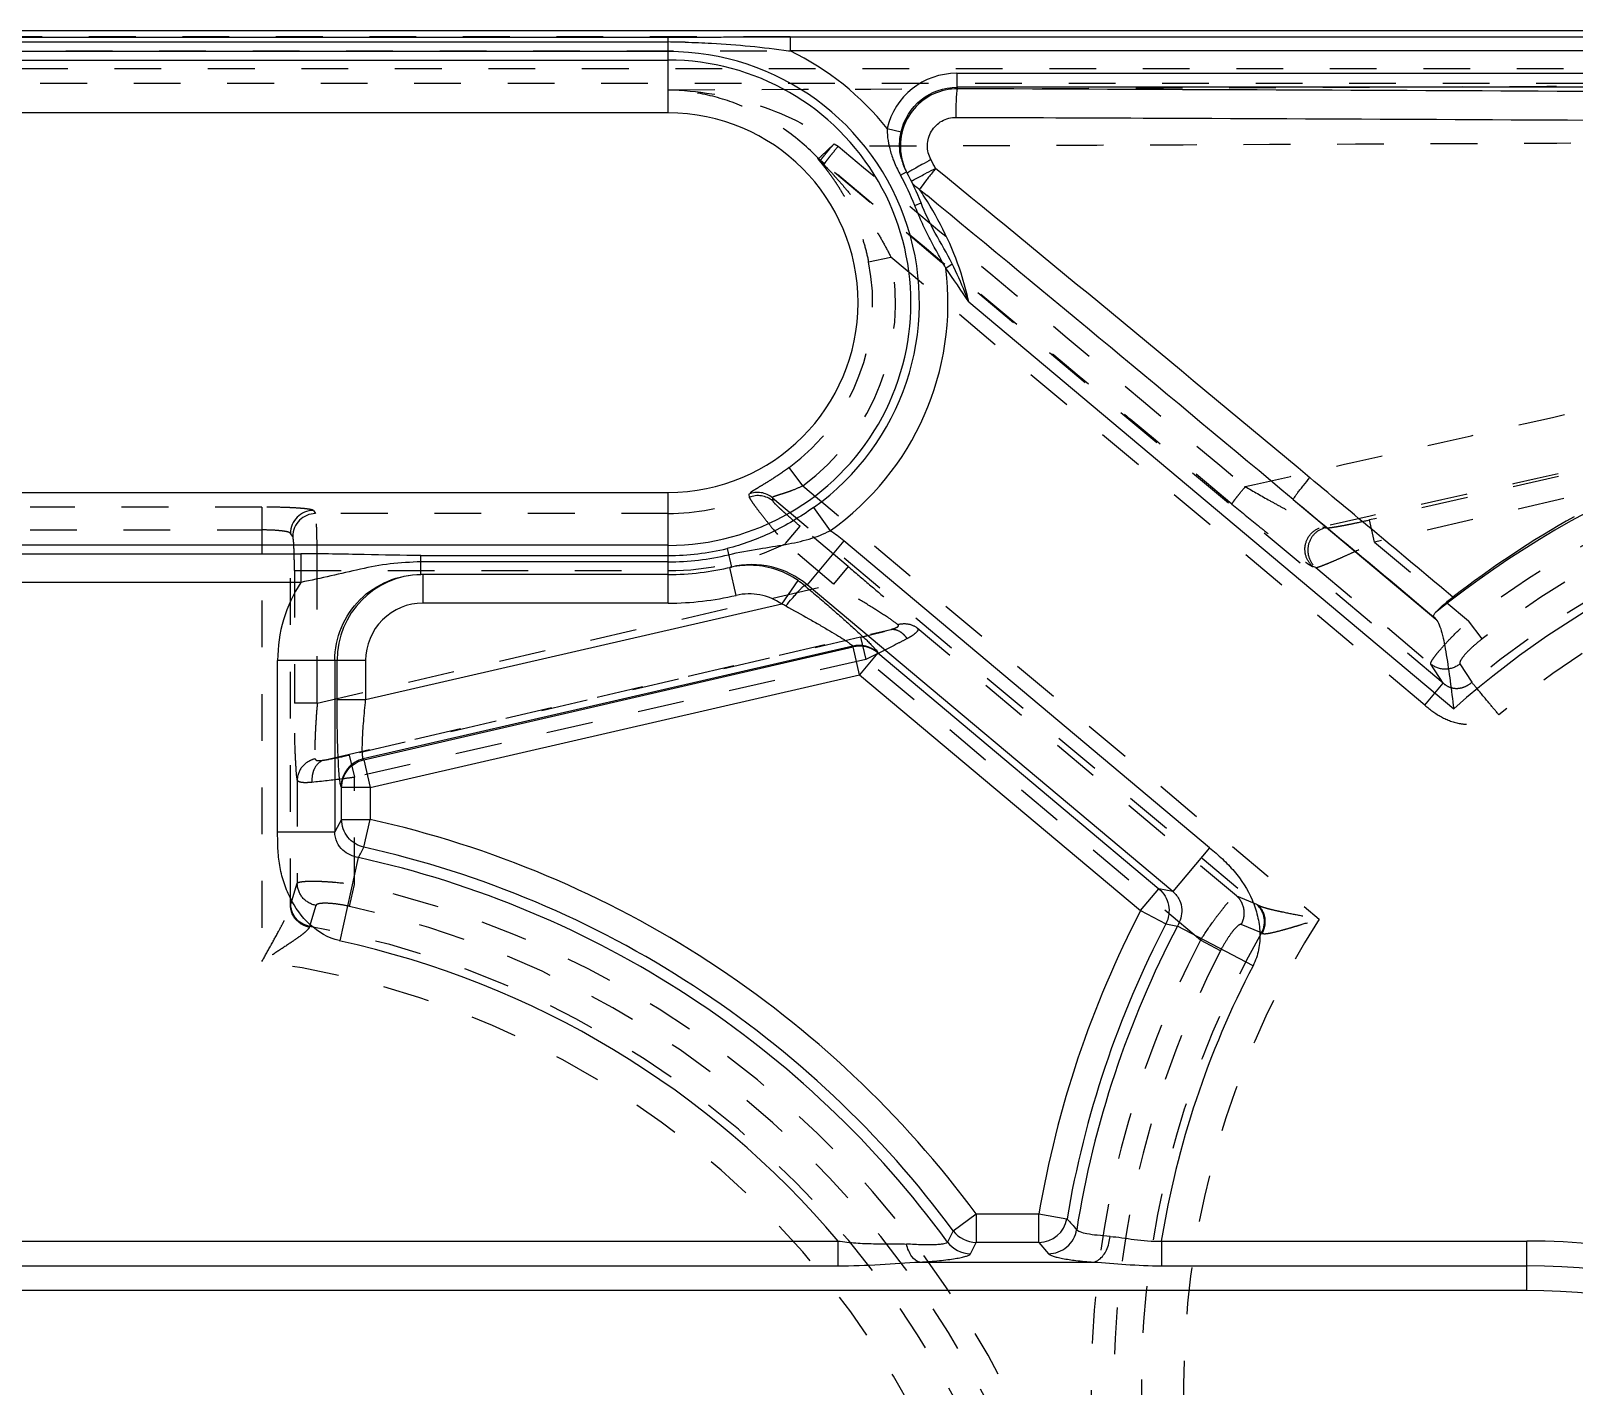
# Model space of a CAD drawing. Header units: millimetres. Extents: x 1727 to 4210, y -6182 to 759.
# Drawn here: x 2783.5 to 2837.4, y -463.1 to -415.7 of the extents above; entities that cross this region are included whole.
import ezdxf

# ---------------------------------------------------------------- set-up
doc = ezdxf.new("R2010")
doc.units = ezdxf.units.MM
doc.header["$LTSCALE"] = 16.335
doc.linetypes.add('HIDDEN', pattern=[0.2, 0.1, -0.1])
doc.layers.get('0').update_dxf_attribs({"linetype": 'CONTINUOUS'})
doc.layers.add('DEFAULT_2', color=8, linetype='HIDDEN')

msp = doc.modelspace()

# ---------------------------------------------------------------- linework, layer by layer
at = {"color": 7, "linetype": 'Continuous'}
for p, q in [((2845.754, -415.714), (2660.786, -415.714)), ((2700.77, -415.937), (2805.77, -415.937)), ((2700.77, -416.103), (2805.77, -416.103)), ((2805.77, -416.103), (2805.77, -415.937)), ((2810.032, -415.917), (2810.032, -416.416)), ((2810.032, -415.917), (2842.928, -415.917)), ((2805.769, -416.437), (2700.771, -416.437)), ((2700.771, -416.734), (2805.769, -416.734)), ((2805.77, -418.58), (2805.769, -416.437)), ((2809.971, -416.408), (2810.032, -416.416)), ((2843.432, -416.416), (2810.032, -416.416)), ((2815.852, -417.188), (2815.852, -417.687)), ((2815.852, -417.188), (2843.639, -417.188)), ((2843.939, -417.687), (2815.852, -417.687)), ((2815.852, -417.687), (2815.88, -417.738)), ((2805.77, -418.58), (2700.77, -418.58)), ((2813.42, -419.128), (2813.907, -419.239)), ((2813.886, -420.758), (2814.091, -420.645)), ((2814.551, -421.254), (2814.815, -421.472)), ((2814.382, -421.814), (2814.606, -421.725)), ((2815.471, -424.008), (2815.693, -423.854)), ((2816.27, -425.186), (2833.219, -439.408)), ((2700.77, -431.847), (2805.77, -431.847)), ((2805.77, -435.714), (2805.77, -431.847)), ((2810.851, -432.371), (2811.429, -433.185)), ((2827.611, -432.094), (2832.597, -436.279)), ((2811.908, -433.541), (2810.624, -435.071)), ((2824.686, -444.263), (2811.908, -433.541)), ((2805.77, -433.693), (2700.77, -433.693)), ((2782.109, -433.991), (2792.931, -433.991)), ((2792.931, -433.991), (2792.931, -434.989)), ((2797.129, -434.714), (2797.129, -434.049)), ((2797.129, -434.049), (2805.77, -434.049)), ((2807.829, -433.806), (2807.983, -434.452)), ((2805.77, -434.27), (2797.129, -434.27)), ((2808.144, -435.442), (2807.918, -434.468)), ((2792.931, -434.989), (2782.109, -434.989)), ((2805.77, -434.714), (2797.129, -434.714)), ((2797.2, -434.714), (2797.2, -435.714)), ((2809.738, -435.745), (2810.306, -434.924)), ((2810.624, -435.071), (2810.528, -435.094)), ((2810.528, -435.094), (2810.573, -435.131)), ((2823.402, -445.793), (2810.624, -435.071)), ((2805.77, -435.714), (2797.2, -435.714)), ((2809.738, -435.745), (2795.197, -439.097)), ((2812.216, -437.215), (2795.114, -441.157)), ((2795.131, -441.187), (2812.228, -437.246)), ((2812.216, -437.215), (2812.228, -437.246)), ((2812.451, -438.216), (2812.228, -437.246)), ((2792.122, -443.706), (2792.122, -437.714)), ((2795.197, -437.714), (2792.122, -437.714)), ((2794.119, -437.714), (2794.119, -443.706)), ((2794.198, -439.097), (2794.198, -437.714)), ((2795.197, -437.713), (2795.197, -439.097)), ((2813.093, -437.451), (2812.451, -438.216)), ((2813.081, -437.419), (2813.093, -437.451)), ((2813.093, -437.451), (2822.919, -445.695)), ((2795.354, -442.156), (2812.451, -438.216)), ((2812.451, -438.216), (2822.277, -446.46)), ((2795.197, -439.097), (2794.198, -439.097)), ((2795.131, -441.187), (2795.114, -441.157)), ((2795.131, -441.187), (2795.354, -442.156)), ((2794.356, -442.156), (2794.339, -442.126)), ((2794.356, -443.273), (2794.356, -442.156)), ((2795.354, -442.156), (2794.356, -442.156)), ((2795.354, -442.156), (2795.354, -443.273)), ((2794.356, -443.273), (2794.119, -443.706)), ((2794.356, -443.273), (2795.354, -443.273)), ((2795.138, -444.244), (2795.354, -443.273)), ((2792.122, -443.706), (2794.119, -443.706)), ((2824.686, -444.263), (2823.402, -445.793)), ((2794.305, -447.521), (2794.944, -444.607)), ((2822.277, -446.46), (2822.919, -445.695)), ((2823.402, -445.793), (2822.919, -445.695)), ((2822.277, -446.46), (2823.159, -446.919)), ((2823.159, -446.919), (2823.562, -447.003)), ((2826.205, -448.387), (2823.562, -447.003)), ((2815.731, -457.651), (2816.531, -457.061)), ((2816.531, -457.061), (2818.724, -457.061)), ((2816.531, -457.061), (2816.531, -458.055)), ((2818.724, -458.055), (2818.724, -457.061)), ((2818.724, -457.061), (2819.704, -457.227)), ((2815.731, -457.651), (2815.527, -458.043)), ((2763.333, -458.007), (2811.707, -458.007)), ((2811.707, -458.873), (2811.707, -458.007)), ((2816.331, -458.451), (2816.531, -458.055)), ((2818.724, -458.055), (2816.531, -458.055)), ((2818.724, -458.055), (2819.06, -458.451)), ((2823.001, -458.007), (2835.77, -458.007)), ((2823.001, -458.007), (2823.001, -458.873)), ((2835.77, -459.739), (2835.77, -458.007)), ((2763.333, -458.873), (2811.707, -458.873)), ((2814.565, -458.745), (2820.624, -458.745)), ((2823.001, -458.873), (2835.77, -458.873)), ((2835.77, -459.739), (2670.77, -459.739))]:
    msp.add_line(p, q, dxfattribs=at)
for centre, radius, start, end in [((2805.754, -230.89), 185.047, 270.00505, 270.18813), ((2805.77, -444.049), 27.946, 88.789, 89.9996), ((2805.44, -140.725), 275.212, 270.19174, 270.36), ((2805.77, -425.214), 8.777, 305.37, 90.0089), ((2805.77, -425.214), 8.48, 270, 90.0089), ((2805.77, -425.214), 9.776, 38.5028, 64.1499), ((2815.845, -419.684), 2.487, 90.0049, 167.0864), ((2815.878, -419.735), 1.997, 89.9231, 188.6996), ((2805.77, -425.214), 6.633, 270, 90), ((2815.9, -419.729), 2.02, 188.7872, 206.9007), ((2815.842, -419.685), 1.99, 194.7082, 208.7526), ((2833.148, -453.713), 38.124, 118.5106, 119.0578), ((2833.227, -456.714), 40.471, 116.59, 117.1114), ((2832.842, -434.989), 22.882, 140.7902, 141.7811), ((2805.738, -425.228), 10.489, 26.6445, 28.5702), ((1752.859, -1719.477), 1677.993, 50.145243, 50.724466), ((2805.77, -425.214), 9.259, 21.5437, 28.769), ((2805.77, -425.214), 9.5, 21.5437, 28.769), ((2815.857, -419.748), 1.973, 206.9535, 208.4507), ((2803.421, -428.712), 13.398, 32.4472, 33.8242), ((1220.278, -2355.194), 2506.358, 50.111021, 50.49118), ((2805.77, -425.214), 9.776, 305.3707, 7.0834), ((2854.27, -463.079), 34.661, 290.8516, 128.7445), ((2854.27, -463.079), 31.678, 290.8517, 131.6467), ((2854.586, -463.179), 34.984, 119.3761, 127.7122), ((2808.699, -437.364), 4.992, 49.991, 56.8462), ((2805.77, -425.214), 8.836, 270, 283.4724), ((2805.77, -425.214), 9.056, 270, 283.4741), ((2805.77, -425.214), 9.5, 270, 283.4716), ((2808.589, -437.362), 2.971, 101.794, 103.0663), ((2808.599, -437.413), 3.023, 87.1398, 101.7625), ((2808.689, -437.389), 3.02, 50.1308, 103.5095), ((2808.597, -437.392), 3.002, 55.3091, 87.0946), ((2797.115, -437.714), 4.993, 146.9348, 180.0024), ((2797.199, -437.715), 3.001, 91.3113, 179.9829), ((2808.622, -437.356), 2.958, 49.8867, 55.3075), ((2797.198, -437.715), 2.001, 89.9306, 179.9413), ((2805.77, -425.214), 10.5, 270, 283.0673), ((2808.598, -437.395), 2.005, 55.3532, 103.084), ((2809.105, -437.228), 1.613, 61.4415, 66.8721), ((2812.443, -438.19), 1, 50.3426, 103.112), ((2812.455, -438.22), 1, 50.3351, 103.1178), ((2787.52, -478.464), 36.052, 36.4176, 77.4494), ((2787.52, -478.464), 35.057, 36.4176, 77.4494), ((2787.52, -478.464), 34.661, 36.0969, 77.6327), ((2854.27, -463.079), 36.052, 152.5506, 170.3906), ((2854.27, -463.079), 35.057, 152.5506, 170.3906), ((2854.27, -463.079), 34.661, 152.3673, 170.9279), ((2787.52, -478.464), 31.678, 40.2231, 77.7028), ((2854.27, -463.079), 31.678, 152.3668, 170.787), ((2818.713, -457.048), 1.007, 270.6149, 349.788), ((3001.103, -299.198), 240.58, 221.06136, 221.18366), ((2816.537, -457.049), 1.006, 216.7394, 269.6678), ((2816.337, -457.445), 1.006, 216.4323, 269.6708), ((2835.77, -482.714), 24.706, 0, 90), ((2835.77, -482.714), 23.84, 0, 90), ((2835.77, -482.714), 22.974, 0, 90)]:
    msp.add_arc(centre, radius, start, end, dxfattribs=at)
for points, knots in [([(2805.767, -416.437), (2805.767, -416.427), (2805.771, -416.394), (2805.77, -416.328), (2805.77, -416.227), (2805.77, -416.148), (2805.77, -416.103)], [0, 0, 0, 0, 0.089339, 0.291575, 0.59931, 1, 1, 1, 1]), ([(2806.361, -416.11), (2806.669, -416.116), (2807.876, -416.162), (2809.08, -416.285), (2809.971, -416.408)], [0, 0, 0, 0, 0.255302, 1, 1, 1, 1]), ([(2807.169, -415.932), (2807.407, -415.93), (2808.362, -415.924), (2809.316, -415.917), (2810.032, -415.917)], [0, 0, 0, 0, 0.249286, 1, 1, 1, 1]), ([(2813.907, -419.239), (2814.005, -418.811), (2814.506, -417.996), (2815.413, -417.686), (2815.852, -417.687)], [0, 0, 0, 0, 0.500063, 1, 1, 1, 1]), ([(2815.828, -418.736), (2815.829, -418.618), (2815.831, -418.443), (2815.837, -418.215), (2815.844, -418.063), (2815.852, -417.935), (2815.859, -417.839), (2815.869, -417.778), (2815.874, -417.746), (2815.88, -417.738)], [0, 0, 0, 0, 0.353551, 0.52598, 0.681837, 0.811319, 0.908747, 0.970857, 1, 1, 1, 1]), ([(2843.803, -417.863), (2841.478, -417.851), (2832.17, -417.804), (2822.862, -417.764), (2815.88, -417.738)], [0, 0, 0, 0, 0.249851, 1, 1, 1, 1]), ([(2814.951, -420.212), (2814.869, -420.062), (2814.784, -419.713), (2814.929, -419.199), (2815.31, -418.825), (2815.658, -418.735), (2815.828, -418.736)], [0, 0, 0, 0, 0.250235, 0.500246, 0.750095, 1, 1, 1, 1]), ([(2815.828, -418.736), (2818.154, -418.744), (2827.454, -418.78), (2836.754, -418.824), (2843.728, -418.861)], [0, 0, 0, 0, 0.250139, 1, 1, 1, 1]), ([(2813.42, -419.128), (2813.419, -419.17), (2813.42, -419.344), (2813.442, -419.518), (2813.467, -419.647)], [0, 0, 0, 0, 0.243645, 1, 1, 1, 1]), ([(2813.917, -420.19), (2813.857, -419.96), (2813.835, -419.632), (2813.889, -419.318), (2813.907, -419.239)], [0, 0, 0, 0, 0.746595, 1, 1, 1, 1]), ([(2813.467, -419.647), (2813.476, -419.692), (2813.516, -419.874), (2813.572, -420.053), (2813.622, -420.185)], [0, 0, 0, 0, 0.24471, 1, 1, 1, 1]), ([(2813.622, -420.185), (2813.64, -420.234), (2813.717, -420.429), (2813.81, -420.619), (2813.886, -420.758)], [0, 0, 0, 0, 0.246711, 1, 1, 1, 1]), ([(2814.631, -420.387), (2814.56, -420.427), (2814.457, -420.484), (2814.331, -420.557), (2814.255, -420.601), (2814.199, -420.635), (2814.154, -420.661), (2814.138, -420.676), (2814.121, -420.685), (2814.123, -420.688)], [0, 0, 0, 0, 0.416553, 0.593645, 0.741537, 0.857099, 0.93773, 0.984261, 1, 1, 1, 1]), ([(2814.269, -420.97), (2814.269, -420.969), (2814.276, -420.964), (2814.284, -420.957), (2814.305, -420.945), (2814.32, -420.936), (2814.33, -420.93)], [0, 0, 0, 0, 0.064645, 0.245843, 0.554838, 1, 1, 1, 1]), ([(2814.551, -421.254), (2814.491, -421.221), (2814.379, -421.141), (2814.299, -421.029), (2814.269, -420.97)], [0, 0, 0, 0, 0.508818, 1, 1, 1, 1]), ([(2814.33, -420.93), (2814.355, -420.916), (2814.505, -420.833), (2814.657, -420.755), (2814.784, -420.69)], [0, 0, 0, 0, 0.168609, 1, 1, 1, 1]), ([(2814.865, -420.832), (2814.834, -420.872), (2814.737, -420.996), (2814.641, -421.121), (2814.58, -421.21)], [0, 0, 0, 0, 0.318251, 1, 1, 1, 1]), ([(2814.58, -421.21), (2814.578, -421.214), (2814.568, -421.229), (2814.558, -421.243), (2814.551, -421.254)], [0, 0, 0, 0, 0.288873, 1, 1, 1, 1]), ([(2816.27, -425.186), (2816.2, -424.848), (2815.854, -423.562), (2815.255, -422.354), (2814.728, -421.524)], [0, 0, 0, 0, 0.259638, 1, 1, 1, 1]), ([(2815.471, -424.008), (2815.371, -423.83), (2815.176, -423.471), (2814.882, -422.933), (2814.613, -422.382), (2814.459, -422.003), (2814.382, -421.814)], [0, 0, 0, 0, 0.250321, 0.499985, 0.749561, 1, 1, 1, 1]), ([(2815.693, -423.854), (2815.516, -423.487), (2815.089, -422.811), (2814.749, -422.087), (2814.606, -421.725)], [0, 0, 0, 0, 0.511732, 1, 1, 1, 1]), ([(2816.27, -425.186), (2816.227, -425.072), (2816.049, -424.622), (2815.85, -424.181), (2815.693, -423.854)], [0, 0, 0, 0, 0.25068, 1, 1, 1, 1]), ([(2827.611, -432.094), (2827.61, -432.086), (2827.626, -432.061), (2827.655, -432.012), (2827.709, -431.937), (2827.781, -431.84), (2827.871, -431.724), (2828.008, -431.55), (2828.116, -431.418), (2828.19, -431.329)], [0, 0, 0, 0, 0.026556, 0.0864, 0.182035, 0.310444, 0.466223, 0.639826, 1, 1, 1, 1]), ([(2810.851, -432.371), (2810.385, -432.701), (2809.418, -433.276), (2808.363, -433.678), (2807.828, -433.806)], [0, 0, 0, 0, 0.509583, 1, 1, 1, 1]), ([(2807.88, -434.021), (2808.232, -433.936), (2808.895, -433.813), (2809.841, -433.679), (2810.681, -433.499), (2811.192, -433.302), (2811.429, -433.185)], [0, 0, 0, 0, 0.296634, 0.553318, 0.783385, 1, 1, 1, 1]), ([(2797.129, -434.049), (2796.469, -434.049), (2795.07, -434.01), (2793.67, -433.991), (2792.931, -433.991)], [0, 0, 0, 0, 0.471481, 1, 1, 1, 1]), ([(2797.129, -434.27), (2796.769, -434.284), (2796.056, -434.317), (2795.01, -434.521), (2793.978, -434.768), (2793.283, -434.917), (2792.931, -434.989)], [0, 0, 0, 0, 0.253085, 0.500473, 0.747357, 1, 1, 1, 1]), ([(2794.119, -437.714), (2794.119, -437.323), (2794.282, -436.536), (2794.945, -435.534), (2795.95, -434.875), (2796.738, -434.714), (2797.129, -434.714)], [0, 0, 0, 0, 0.250052, 0.499779, 0.74966, 1, 1, 1, 1]), ([(2809.876, -435.812), (2809.951, -435.723), (2810.063, -435.592), (2810.21, -435.424), (2810.309, -435.313), (2810.393, -435.223), (2810.456, -435.155), (2810.499, -435.116), (2810.52, -435.095), (2810.528, -435.093)], [0, 0, 0, 0, 0.359621, 0.533475, 0.689647, 0.818404, 0.914217, 0.97396, 1, 1, 1, 1]), ([(2810.573, -435.131), (2810.722, -435.257), (2811.015, -435.506), (2811.444, -435.875), (2811.85, -436.231), (2812.222, -436.563), (2812.503, -436.82), (2812.699, -437.005), (2812.82, -437.123), (2812.921, -437.225), (2813, -437.309), (2813.05, -437.367), (2813.074, -437.401), (2813.081, -437.414), (2813.081, -437.419)], [0, 0, 0, 0, 0.171679, 0.339514, 0.499627, 0.648072, 0.77923, 0.835983, 0.885825, 0.928253, 0.962715, 0.987473, 0.995383, 1, 1, 1, 1]), ([(2832.577, -436.045), (2832.654, -435.958), (2832.854, -435.772), (2833.064, -435.599), (2833.187, -435.504)], [0, 0, 0, 0, 0.427892, 1, 1, 1, 1]), ([(2809.876, -435.812), (2810.146, -435.959), (2810.543, -436.179), (2811.055, -436.471), (2811.402, -436.674), (2811.706, -436.857), (2811.925, -436.994), (2812.064, -437.088), (2812.138, -437.141), (2812.186, -437.181), (2812.211, -437.205), (2812.216, -437.215)], [0, 0, 0, 0, 0.338068, 0.498077, 0.646838, 0.779285, 0.88758, 0.93005, 0.963474, 0.987004, 1, 1, 1, 1]), ([(2832.528, -436.199), (2832.521, -436.19), (2832.512, -436.168), (2832.519, -436.13), (2832.542, -436.088), (2832.564, -436.06), (2832.577, -436.045)], [0, 0, 0, 0, 0.182286, 0.387658, 0.655409, 1, 1, 1, 1]), ([(2832.528, -436.199), (2832.533, -436.205), (2832.555, -436.232), (2832.579, -436.258), (2832.597, -436.279)], [0, 0, 0, 0, 0.218311, 1, 1, 1, 1]), ([(2832.597, -436.279), (2832.647, -436.333), (2832.727, -436.492), (2832.815, -436.774), (2832.892, -437.128), (2832.99, -437.688), (2833.096, -438.454), (2833.176, -439.083), (2833.219, -439.408)], [0, 0, 0, 0, 0.06892, 0.16274, 0.27708, 0.406627, 0.694305, 1, 1, 1, 1]), ([(2794.339, -442.126), (2794.332, -442.114), (2794.322, -442.079), (2794.301, -441.975), (2794.279, -441.784), (2794.256, -441.489), (2794.236, -441.112), (2794.219, -440.668), (2794.203, -439.989), (2794.198, -439.459), (2794.198, -439.097)], [0, 0, 0, 0, 0.013833, 0.035888, 0.104351, 0.203265, 0.329018, 0.476899, 0.641743, 1, 1, 1, 1]), ([(2795.114, -441.157), (2795.109, -441.149), (2795.101, -441.125), (2795.088, -441.055), (2795.081, -440.924), (2795.079, -440.724), (2795.087, -440.469), (2795.103, -440.167), (2795.137, -439.704), (2795.171, -439.344), (2795.197, -439.097)], [0, 0, 0, 0, 0.013884, 0.035924, 0.104103, 0.202184, 0.326955, 0.474676, 0.639965, 1, 1, 1, 1]), ([(2795.114, -441.157), (2794.904, -441.206), (2794.596, -441.397), (2794.383, -441.79), (2794.34, -442.016), (2794.339, -442.126)], [0, 0, 0, 0, 0.489511, 0.749204, 1, 1, 1, 1]), ([(2794.356, -442.156), (2794.357, -441.937), (2794.513, -441.488), (2794.917, -441.237), (2795.131, -441.187)], [0, 0, 0, 0, 0.499345, 1, 1, 1, 1]), ([(2795.137, -444.244), (2794.922, -444.195), (2794.514, -443.945), (2794.357, -443.493), (2794.356, -443.273)], [0, 0, 0, 0, 0.500662, 1, 1, 1, 1]), ([(2794.267, -447.51), (2793.888, -447.426), (2793.185, -446.997), (2792.612, -446.188), (2792.32, -445.458), (2792.184, -444.882), (2792.125, -444.295), (2792.122, -443.903), (2792.122, -443.706)], [0, 0, 0, 0, 0.248353, 0.498164, 0.623617, 0.749084, 0.874551, 1, 1, 1, 1]), ([(2794.944, -444.607), (2794.845, -444.586), (2794.648, -444.527), (2794.377, -444.356), (2794.168, -444.076), (2794.118, -443.833), (2794.119, -443.706)], [0, 0, 0, 0, 0.229264, 0.460994, 0.712617, 1, 1, 1, 1]), ([(2824.686, -444.263), (2824.838, -444.39), (2825.139, -444.647), (2825.691, -445.215), (2826.126, -445.892), (2826.379, -446.644), (2826.465, -447.235), (2826.426, -447.831), (2826.297, -448.212), (2826.205, -448.387)], [0, 0, 0, 0, 0.125173, 0.250334, 0.499955, 0.625084, 0.750164, 0.875152, 1, 1, 1, 1]), ([(2822.919, -445.695), (2823.086, -445.838), (2823.332, -446.249), (2823.26, -446.723), (2823.159, -446.919)], [0, 0, 0, 0, 0.499334, 1, 1, 1, 1]), ([(2823.402, -445.793), (2823.5, -445.873), (2823.654, -446.068), (2823.734, -446.408), (2823.691, -446.725), (2823.61, -446.914), (2823.562, -447.003)], [0, 0, 0, 0, 0.287383, 0.539006, 0.770736, 1, 1, 1, 1]), ([(2819.06, -458.451), (2819.173, -458.45), (2819.406, -458.404), (2819.718, -458.228), (2819.941, -457.947), (2820.024, -457.725), (2820.042, -457.614)], [0, 0, 0, 0, 0.243425, 0.500007, 0.756585, 1, 1, 1, 1]), ([(2821.213, -457.844), (2821.061, -457.835), (2820.789, -457.815), (2820.437, -457.768), (2820.21, -457.715), (2820.091, -457.66), (2820.053, -457.63), (2820.042, -457.614)], [0, 0, 0, 0, 0.377866, 0.676089, 0.88318, 0.952072, 1, 1, 1, 1]), ([(2811.707, -458.007), (2811.912, -458.037), (2812.322, -458.082), (2812.931, -458.105), (2813.52, -458.099), (2813.904, -458.101), (2814.091, -458.113)], [0, 0, 0, 0, 0.260206, 0.516981, 0.765253, 1, 1, 1, 1]), ([(2815.527, -458.043), (2815.521, -458.059), (2815.476, -458.087), (2815.389, -458.11), (2815.258, -458.129), (2815.007, -458.145), (2814.613, -458.142), (2814.277, -458.125), (2814.091, -458.113)], [0, 0, 0, 0, 0.03581, 0.098168, 0.189008, 0.307148, 0.61606, 1, 1, 1, 1]), ([(2814.565, -458.745), (2814.453, -458.726), (2814.292, -458.585), (2814.164, -458.347), (2814.111, -458.194), (2814.091, -458.113)], [0, 0, 0, 0, 0.415467, 0.694991, 1, 1, 1, 1]), ([(2820.624, -458.745), (2820.695, -458.735), (2820.896, -458.636), (2821.072, -458.38), (2821.173, -458.09), (2821.205, -457.926), (2821.213, -457.844)], [0, 0, 0, 0, 0.190471, 0.563424, 0.782158, 1, 1, 1, 1]), ([(2821.213, -457.844), (2821.348, -457.859), (2821.63, -457.889), (2822.064, -457.958), (2822.525, -458.013), (2822.841, -458.012), (2823.001, -458.007)], [0, 0, 0, 0, 0.226748, 0.473399, 0.733233, 1, 1, 1, 1]), ([(2811.707, -458.873), (2812.196, -458.873), (2813.15, -458.84), (2814.101, -458.76), (2814.565, -458.745)], [0, 0, 0, 0, 0.512879, 1, 1, 1, 1]), ([(2814.565, -458.745), (2814.792, -458.73), (2815.118, -458.705), (2815.528, -458.66), (2815.783, -458.625), (2815.993, -458.587), (2816.156, -458.547), (2816.264, -458.508), (2816.321, -458.472), (2816.331, -458.451)], [0, 0, 0, 0, 0.378101, 0.542344, 0.685506, 0.804732, 0.897453, 0.962168, 1, 1, 1, 1]), ([(2819.06, -458.451), (2819.076, -458.47), (2819.128, -458.503), (2819.23, -458.542), (2819.373, -458.582), (2819.639, -458.637), (2820.06, -458.695), (2820.421, -458.729), (2820.624, -458.745)], [0, 0, 0, 0, 0.044968, 0.112915, 0.204997, 0.320998, 0.620777, 1, 1, 1, 1]), ([(2820.624, -458.745), (2821.004, -458.76), (2821.794, -458.835), (2822.588, -458.873), (2823.001, -458.873)], [0, 0, 0, 0, 0.479726, 1, 1, 1, 1])]:
    msp.add_open_spline(points, degree=3, knots=knots, dxfattribs=at)
for points in [[(2816.27, -425.186), (2816.013, -424.787), (2815.741, -424.398), (2815.471, -424.008)], [(2833.187, -435.504), (2831.521, -434.112), (2829.856, -432.721), (2828.19, -431.329)], [(2827.611, -432.094), (2829.25, -433.463), (2830.889, -434.831), (2832.528, -436.199)], [(2794.944, -444.607), (2795.008, -444.486), (2795.072, -444.364), (2795.137, -444.244)]]:
    msp.add_open_spline(points, degree=3, dxfattribs=at)
at = {"layer": 'DEFAULT_2', "color": 8, "linetype": 'HIDDEN'}
for p, q in [((2810.032, -415.917), (2696.508, -415.917)), ((2696.508, -416.416), (2810.032, -416.416)), ((2843.592, -417.038), (2662.948, -417.038)), ((2662.948, -417.536), (2843.592, -417.536)), ((2805.77, -418.579), (2805.77, -418.58)), ((2811.565, -419.663), (2811.708, -419.748)), ((2832.853, -438.516), (2811.053, -420.224)), ((2811.234, -420.36), (2811.088, -420.239)), ((2812.769, -423.783), (2813.551, -423.623)), ((2832.211, -439.281), (2813.551, -423.623)), ((2846.434, -429.082), (2830.272, -432.807)), ((2846.614, -429.86), (2830.451, -433.585)), ((2810.47, -431.615), (2809.998, -430.972)), ((2808.589, -431.907), (2808.601, -432.018)), ((2810.47, -431.615), (2828.515, -446.757)), ((2791.571, -432.357), (2783.469, -432.357)), ((2791.571, -432.357), (2791.571, -448.243)), ((2793.369, -432.477), (2793.449, -432.584)), ((2809.412, -432.031), (2809.421, -432.143)), ((2809.412, -432.031), (2826.368, -446.258)), ((2805.77, -432.584), (2793.449, -432.584)), ((2809.866, -433.635), (2810.38, -433.023)), ((2812.062, -434.435), (2810.38, -433.023)), ((2830.451, -433.585), (2830.272, -432.807)), ((2783.469, -433.156), (2791.571, -433.156)), ((2792.57, -446.277), (2792.57, -433.275)), ((2792.65, -433.382), (2792.57, -433.275)), ((2828.633, -433.049), (2828.733, -433.08)), ((2811.548, -435.047), (2809.866, -433.635)), ((2830.451, -433.585), (2833.732, -436.338)), ((2792.708, -434.578), (2792.708, -439.205)), ((2792.708, -434.579), (2805.77, -434.579)), ((2793.507, -439.205), (2793.507, -434.579)), ((2812.062, -434.435), (2811.548, -435.047)), ((2828.398, -434.47), (2828.299, -434.438)), ((2828.398, -434.47), (2832.419, -437.844)), ((2793.507, -439.205), (2811.548, -435.047)), ((2793.734, -441.2), (2813.554, -436.632)), ((2825.624, -445.942), (2814.474, -436.587)), ((2834.212, -436.963), (2833.732, -436.338)), ((2812.494, -436.905), (2794.624, -441.023)), ((2812.494, -436.905), (2812.673, -437.682)), ((2812.673, -437.682), (2794.803, -441.801)), ((2824.369, -447.497), (2812.673, -437.682)), ((2832.853, -438.516), (2832.419, -437.844)), ((2833.434, -437.839), (2833.851, -438.481)), ((2832.211, -439.281), (2832.853, -438.516)), ((2793.507, -439.205), (2792.708, -439.205)), ((2794.624, -441.023), (2794.803, -441.801)), ((2792.806, -441.89), (2792.806, -445.504)), ((2794.803, -445.542), (2794.803, -441.801)), ((2792.58, -446.235), (2792.806, -445.504)), ((2794.633, -446.312), (2794.803, -445.542)), ((2825.624, -445.942), (2826.329, -446.239)), ((2793.462, -446.279), (2793.238, -447.011)), ((2826.5, -447.242), (2825.796, -446.943)), ((2825.068, -447.861), (2824.369, -447.497))]:
    msp.add_line(p, q, dxfattribs=at)
for centre, radius, start, end in [((2753.486, 16608.798), 17026.65, 270.1759389, 270.3030801), ((2811.971, -417.584), 2.762, 249.2699, 249.9924), ((2811.56, -419.631), 0.78, 223.3552, 229.4755), ((2811.596, -419.644), 0.782, 223.1331, 229.4959), ((2812.322, -417.22), 3.261, 247.0968, 247.7606), ((2805.77, -425.214), 7.144, 306.2892, 11.5505), ((2805.77, -425.214), 7.942, 306.2892, 11.5505), ((2854.27, -463.079), 33.717, 282.4745, 127.5255), ((2854.27, -463.079), 32.929, 282.4745, 127.5255), ((2854.27, -463.079), 31.969, 280.3033, 129.6967), ((2808.899, -432.646), 0.801, 50.1779, 112.7615), ((2793.372, -433.279), 0.802, 90.2151, 179.7223), ((2805.77, -425.214), 7.37, 270, 292.5914), ((2808.908, -432.758), 0.801, 50.1754, 112.5183), ((2793.452, -433.386), 0.802, 90.2152, 179.7197), ((2854.27, -463.079), 30.491, 280.3007, 129.6983), ((2805.77, -425.214), 9.365, 270, 295.9371), ((2797.199, -437.667), 2.953, 89.9834, 91.327), ((2787.52, -478.464), 33.717, 282.4745, 77.5255), ((2787.52, -478.464), 32.929, 282.4745, 77.5255), ((2787.52, -478.464), 31.969, 280.3033, 79.6967), ((2854.27, -463.079), 30.491, 147.6348, 262.3652), ((2854.27, -463.079), 33.717, 152.4745, 257.5255), ((2854.27, -463.079), 31.969, 150.3033, 259.6967), ((2854.27, -463.079), 32.929, 152.4745, 257.5255), ((2787.52, -478.464), 30.491, 277.6348, 82.3652)]:
    msp.add_arc(centre, radius, start, end, dxfattribs=at)
for points, knots in [([(2811.026, -420.179), (2810.66, -419.797), (2809.872, -419.121), (2808.55, -418.377), (2807.173, -417.919), (2806.234, -417.792), (2805.77, -417.772)], [0, 0, 0, 0, 0.26799, 0.52242, 0.764692, 1, 1, 1, 1]), ([(2805.77, -417.772), (2806.788, -417.799), (2808.844, -418.124), (2810.734, -419.043), (2811.564, -419.663)], [0, 0, 0, 0, 0.495614, 1, 1, 1, 1]), ([(2811.563, -419.662), (2811.44, -419.78), (2811.262, -419.953), (2811.08, -420.123), (2811.026, -420.179)], [0, 0, 0, 0, 0.686742, 1, 1, 1, 1]), ([(2811.088, -420.239), (2811.092, -420.233), (2811.106, -420.216), (2811.133, -420.181), (2811.177, -420.127), (2811.263, -420.021), (2811.394, -419.864), (2811.505, -419.732), (2811.563, -419.662)], [0, 0, 0, 0, 0.026669, 0.08726, 0.180656, 0.305726, 0.633824, 1, 1, 1, 1]), ([(2811.234, -420.36), (2811.234, -420.353), (2811.249, -420.334), (2811.273, -420.294), (2811.318, -420.235), (2811.376, -420.158), (2811.449, -420.066), (2811.561, -419.927), (2811.648, -419.82), (2811.708, -419.748)], [0, 0, 0, 0, 0.027699, 0.089437, 0.184051, 0.310143, 0.464713, 0.638465, 1, 1, 1, 1]), ([(2843.845, -419.609), (2841.169, -419.623), (2830.457, -419.677), (2819.744, -419.721), (2811.708, -419.748)], [0, 0, 0, 0, 0.249837, 1, 1, 1, 1]), ([(2810.993, -420.167), (2810.984, -420.164), (2811.028, -420.227), (2811.054, -420.255), (2811.127, -420.346), (2811.195, -420.43), (2811.269, -420.524), (2811.369, -420.653), (2811.492, -420.821), (2811.635, -421.03), (2811.773, -421.246), (2811.906, -421.47), (2812.076, -421.781), (2812.271, -422.186), (2812.473, -422.697), (2812.643, -423.231), (2812.731, -423.597), (2812.769, -423.783)], [0, 0, 0, 0, 0.006695, 0.027616, 0.053631, 0.081731, 0.110924, 0.140794, 0.201834, 0.26407, 0.327221, 0.39118, 0.455908, 0.587638, 0.722451, 0.860171, 1, 1, 1, 1]), ([(2811.053, -420.224), (2811.042, -420.218), (2811.114, -420.295), (2811.144, -420.325), (2811.239, -420.423), (2811.354, -420.542), (2811.508, -420.706), (2811.688, -420.904), (2811.868, -421.11), (2812.104, -421.39), (2812.39, -421.75), (2812.714, -422.198), (2813.019, -422.661), (2813.3, -423.135), (2813.471, -423.46), (2813.551, -423.623)], [0, 0, 0, 0, 0.009139, 0.034008, 0.062875, 0.093202, 0.155788, 0.219577, 0.283967, 0.34874, 0.478929, 0.609616, 0.740428, 0.870909, 1, 1, 1, 1]), ([(2825.935, -431.641), (2827.618, -431.261), (2834.35, -429.742), (2841.082, -428.227), (2846.131, -427.094)], [0, 0, 0, 0, 0.250102, 1, 1, 1, 1]), ([(2846.424, -429.038), (2844.942, -429.371), (2839.011, -430.706), (2833.081, -432.044), (2828.633, -433.049)], [0, 0, 0, 0, 0.249906, 1, 1, 1, 1]), ([(2809.998, -430.972), (2809.825, -431.099), (2809.569, -431.275), (2809.235, -431.485), (2809.021, -431.614), (2808.844, -431.72), (2808.713, -431.8), (2808.634, -431.854), (2808.599, -431.888), (2808.59, -431.902), (2808.589, -431.907)], [0, 0, 0, 0, 0.379798, 0.549995, 0.698906, 0.821746, 0.913898, 0.972369, 0.989632, 1, 1, 1, 1]), ([(2810.47, -431.615), (2810.351, -431.675), (2810.17, -431.753), (2809.932, -431.839), (2809.77, -431.893), (2809.631, -431.935), (2809.514, -431.973), (2809.453, -431.994), (2809.409, -432.021), (2809.412, -432.031)], [0, 0, 0, 0, 0.351234, 0.51554, 0.666445, 0.798292, 0.903585, 0.972561, 1, 1, 1, 1]), ([(2825.47, -432.253), (2825.47, -432.245), (2825.484, -432.225), (2825.507, -432.185), (2825.55, -432.126), (2825.607, -432.049), (2825.679, -431.957), (2825.789, -431.818), (2825.876, -431.712), (2825.935, -431.641)], [0, 0, 0, 0, 0.02818, 0.090116, 0.184775, 0.310767, 0.465104, 0.638595, 1, 1, 1, 1]), ([(2825.935, -431.641), (2826.219, -431.807), (2826.64, -432.048), (2827.194, -432.355), (2827.579, -432.561), (2827.928, -432.743), (2828.227, -432.889), (2828.436, -432.985), (2828.564, -433.032), (2828.613, -433.046), (2828.633, -433.049)], [0, 0, 0, 0, 0.323941, 0.478108, 0.622791, 0.753847, 0.865537, 0.950473, 0.98016, 1, 1, 1, 1]), ([(2793.369, -432.477), (2793.364, -432.471), (2793.347, -432.462), (2793.294, -432.445), (2793.187, -432.427), (2793.018, -432.407), (2792.796, -432.39), (2792.531, -432.376), (2792.117, -432.361), (2791.794, -432.357), (2791.571, -432.357)], [0, 0, 0, 0, 0.011445, 0.030787, 0.094247, 0.189803, 0.314036, 0.462756, 0.630793, 1, 1, 1, 1]), ([(2808.601, -432.018), (2808.608, -432.038), (2808.645, -432.094), (2808.716, -432.205), (2808.834, -432.365), (2808.988, -432.569), (2809.176, -432.807), (2809.468, -433.17), (2809.701, -433.45), (2809.866, -433.635)], [0, 0, 0, 0, 0.030696, 0.096213, 0.194234, 0.320365, 0.469625, 0.63668, 1, 1, 1, 1]), ([(2809.421, -432.143), (2809.422, -432.148), (2809.429, -432.16), (2809.445, -432.18), (2809.471, -432.209), (2809.521, -432.262), (2809.605, -432.343), (2809.726, -432.455), (2809.87, -432.585), (2810.089, -432.777), (2810.261, -432.924), (2810.38, -433.023)], [0, 0, 0, 0, 0.010784, 0.031028, 0.060581, 0.099034, 0.200209, 0.32877, 0.478767, 0.644463, 1, 1, 1, 1]), ([(2825.47, -432.253), (2825.776, -432.508), (2826.228, -432.88), (2826.82, -433.356), (2827.227, -433.677), (2827.591, -433.957), (2827.862, -434.158), (2828.047, -434.288), (2828.153, -434.359), (2828.233, -434.408), (2828.28, -434.432), (2828.299, -434.438)], [0, 0, 0, 0, 0.333753, 0.491051, 0.637185, 0.767589, 0.876427, 0.920564, 0.956515, 0.983249, 1, 1, 1, 1]), ([(2793.507, -434.579), (2793.507, -434.334), (2793.505, -433.978), (2793.498, -433.524), (2793.491, -433.231), (2793.483, -432.985), (2793.473, -432.795), (2793.465, -432.674), (2793.456, -432.611), (2793.452, -432.59), (2793.449, -432.584)], [0, 0, 0, 0, 0.367057, 0.534489, 0.683045, 0.807641, 0.904087, 0.968816, 0.988661, 1, 1, 1, 1]), ([(2828.733, -433.08), (2828.741, -433.083), (2828.764, -433.084), (2828.828, -433.083), (2828.94, -433.07), (2829.106, -433.045), (2829.305, -433.01), (2829.529, -432.967), (2829.854, -432.901), (2830.103, -432.846), (2830.272, -432.807)], [0, 0, 0, 0, 0.016509, 0.043124, 0.123258, 0.232824, 0.364151, 0.510996, 0.668703, 1, 1, 1, 1]), ([(2792.57, -433.275), (2792.565, -433.263), (2792.531, -433.245), (2792.47, -433.225), (2792.374, -433.205), (2792.196, -433.181), (2791.925, -433.161), (2791.695, -433.156), (2791.571, -433.156)], [0, 0, 0, 0, 0.036217, 0.102044, 0.197552, 0.320648, 0.634756, 1, 1, 1, 1]), ([(2792.708, -434.578), (2792.708, -434.432), (2792.706, -434.218), (2792.699, -433.945), (2792.692, -433.769), (2792.684, -433.622), (2792.675, -433.507), (2792.663, -433.432), (2792.657, -433.392), (2792.65, -433.382)], [0, 0, 0, 0, 0.366619, 0.533824, 0.682176, 0.806654, 0.903115, 0.968094, 1, 1, 1, 1]), ([(2828.299, -434.438), (2828.189, -434.345), (2828.017, -434.089), (2828.002, -433.633), (2828.224, -433.233), (2828.492, -433.082), (2828.633, -433.049)], [0, 0, 0, 0, 0.249361, 0.499748, 0.750309, 1, 1, 1, 1]), ([(2828.733, -433.08), (2828.592, -433.114), (2828.323, -433.264), (2828.102, -433.664), (2828.117, -434.121), (2828.288, -434.376), (2828.398, -434.47)], [0, 0, 0, 0, 0.24969, 0.500253, 0.750641, 1, 1, 1, 1]), ([(2828.398, -434.47), (2828.408, -434.471), (2828.434, -434.466), (2828.481, -434.454), (2828.546, -434.431), (2828.666, -434.387), (2828.853, -434.312), (2829.113, -434.201), (2829.413, -434.069), (2829.865, -433.864), (2830.212, -433.696), (2830.451, -433.585)], [0, 0, 0, 0, 0.012801, 0.034687, 0.065504, 0.104871, 0.206712, 0.334809, 0.483481, 0.647336, 1, 1, 1, 1]), ([(2812.062, -434.435), (2812.311, -434.645), (2812.795, -435.055), (2813.472, -435.644), (2814.029, -436.148), (2814.351, -436.454), (2814.474, -436.587)], [0, 0, 0, 0, 0.30271, 0.588162, 0.832201, 1, 1, 1, 1]), ([(2813.791, -436.464), (2813.675, -436.371), (2813.371, -436.167), (2812.853, -435.834), (2812.225, -435.449), (2811.779, -435.183), (2811.548, -435.047)], [0, 0, 0, 0, 0.167976, 0.412891, 0.697503, 1, 1, 1, 1]), ([(2812.494, -436.905), (2812.592, -436.882), (2812.947, -436.798), (2813.3, -436.708), (2813.554, -436.632)], [0, 0, 0, 0, 0.275178, 1, 1, 1, 1]), ([(2813.554, -436.632), (2813.594, -436.621), (2813.668, -436.599), (2813.751, -436.566), (2813.797, -436.535), (2813.816, -436.51), (2813.812, -436.482), (2813.799, -436.47), (2813.791, -436.464)], [0, 0, 0, 0, 0.368457, 0.665935, 0.773831, 0.851124, 0.917188, 1, 1, 1, 1]), ([(2813.554, -436.632), (2813.654, -436.617), (2813.825, -436.663), (2814, -436.805), (2814.079, -436.902), (2814.114, -436.955)], [0, 0, 0, 0, 0.448912, 0.716852, 1, 1, 1, 1]), ([(2813.791, -436.464), (2813.903, -436.43), (2814.15, -436.411), (2814.38, -436.511), (2814.474, -436.587)], [0, 0, 0, 0, 0.491151, 1, 1, 1, 1]), ([(2814.474, -436.587), (2814.482, -436.597), (2814.494, -436.621), (2814.491, -436.663), (2814.467, -436.706), (2814.407, -436.772), (2814.288, -436.858), (2814.178, -436.921), (2814.114, -436.955)], [0, 0, 0, 0, 0.068931, 0.137001, 0.219665, 0.325504, 0.614435, 1, 1, 1, 1]), ([(2832.419, -437.844), (2832.41, -437.824), (2832.436, -437.755), (2832.499, -437.65), (2832.614, -437.495), (2832.771, -437.306), (2832.97, -437.087), (2833.289, -436.755), (2833.549, -436.505), (2833.732, -436.338)], [0, 0, 0, 0, 0.032445, 0.095747, 0.190828, 0.314676, 0.463215, 0.631198, 1, 1, 1, 1]), ([(2814.114, -436.955), (2814.013, -437.01), (2813.537, -437.261), (2813.055, -437.499), (2812.673, -437.682)], [0, 0, 0, 0, 0.213301, 1, 1, 1, 1]), ([(2834.212, -436.963), (2834.095, -437.053), (2833.885, -437.228), (2833.63, -437.479), (2833.481, -437.667), (2833.427, -437.781), (2833.426, -437.826), (2833.434, -437.839)], [0, 0, 0, 0, 0.368865, 0.683057, 0.897455, 0.961218, 1, 1, 1, 1]), ([(2833.434, -437.839), (2833.295, -437.953), (2832.927, -438.09), (2832.557, -437.958), (2832.419, -437.844)], [0, 0, 0, 0, 0.501605, 1, 1, 1, 1]), ([(2832.853, -438.516), (2832.931, -438.583), (2833.106, -438.681), (2833.391, -438.707), (2833.646, -438.631), (2833.787, -438.535), (2833.851, -438.481)], [0, 0, 0, 0, 0.282198, 0.535145, 0.76983, 1, 1, 1, 1]), ([(2834.795, -439.617), (2834.687, -439.484), (2834.439, -439.193), (2834.127, -438.812), (2833.92, -438.566), (2833.851, -438.481)], [0, 0, 0, 0, 0.347302, 0.777796, 1, 1, 1, 1]), ([(2792.806, -441.89), (2792.785, -441.753), (2792.759, -441.404), (2792.73, -440.795), (2792.712, -440.038), (2792.708, -439.491), (2792.708, -439.205)], [0, 0, 0, 0, 0.154945, 0.389578, 0.680583, 1, 1, 1, 1]), ([(2793.507, -439.205), (2793.489, -439.413), (2793.459, -439.81), (2793.429, -440.36), (2793.42, -440.802), (2793.424, -441.056), (2793.435, -441.156)], [0, 0, 0, 0, 0.320466, 0.611603, 0.845722, 1, 1, 1, 1]), ([(2832.211, -439.281), (2832.388, -439.437), (2832.77, -439.719), (2833.333, -439.925), (2833.806, -439.964), (2834.274, -439.916), (2834.614, -439.769), (2834.794, -439.618)], [0, 0, 0, 0, 0.250288, 0.50032, 0.625741, 0.751109, 1, 1, 1, 1]), ([(2793.734, -441.2), (2793.796, -441.191), (2794.095, -441.14), (2794.391, -441.077), (2794.624, -441.023)], [0, 0, 0, 0, 0.209439, 1, 1, 1, 1]), ([(2793.435, -441.156), (2793.351, -441.174), (2793.185, -441.242), (2792.914, -441.458), (2792.809, -441.723), (2792.806, -441.89)], [0, 0, 0, 0, 0.251292, 0.511527, 1, 1, 1, 1]), ([(2793.734, -441.2), (2793.601, -441.24), (2793.419, -441.417), (2793.326, -441.715), (2793.314, -441.89), (2793.319, -441.978)], [0, 0, 0, 0, 0.444644, 0.718453, 1, 1, 1, 1]), ([(2793.435, -441.156), (2793.437, -441.171), (2793.461, -441.206), (2793.53, -441.219), (2793.622, -441.218), (2793.693, -441.207), (2793.734, -441.2)], [0, 0, 0, 0, 0.144674, 0.338675, 0.622653, 1, 1, 1, 1]), ([(2793.319, -441.978), (2793.251, -441.984), (2793.129, -441.992), (2792.987, -441.989), (2792.9, -441.97), (2792.843, -441.948), (2792.812, -441.914), (2792.806, -441.89)], [0, 0, 0, 0, 0.378381, 0.666428, 0.775938, 0.864544, 1, 1, 1, 1]), ([(2794.803, -441.801), (2794.665, -441.821), (2794.172, -441.886), (2793.677, -441.944), (2793.319, -441.978)], [0, 0, 0, 0, 0.27921, 1, 1, 1, 1]), ([(2792.806, -445.504), (2792.816, -445.484), (2792.885, -445.46), (2793.006, -445.441), (2793.198, -445.429), (2793.444, -445.428), (2793.74, -445.439), (2794.199, -445.471), (2794.558, -445.509), (2794.803, -445.542)], [0, 0, 0, 0, 0.032445, 0.095747, 0.190828, 0.314676, 0.463215, 0.631198, 1, 1, 1, 1]), ([(2793.462, -446.279), (2793.285, -446.245), (2792.944, -446.052), (2792.808, -445.683), (2792.806, -445.504)], [0, 0, 0, 0, 0.501605, 1, 1, 1, 1]), ([(2824.369, -447.497), (2824.502, -447.287), (2824.703, -446.988), (2824.974, -446.616), (2825.156, -446.382), (2825.314, -446.194), (2825.447, -446.054), (2825.539, -445.974), (2825.602, -445.937), (2825.624, -445.942)], [0, 0, 0, 0, 0.368813, 0.536801, 0.685338, 0.809181, 0.904257, 0.967553, 1, 1, 1, 1]), ([(2825.796, -446.943), (2825.884, -446.785), (2825.955, -446.4), (2825.76, -446.058), (2825.624, -445.942)], [0, 0, 0, 0, 0.501606, 1, 1, 1, 1]), ([(2791.571, -448.243), (2791.67, -448.059), (2791.873, -447.701), (2792.118, -447.255), (2792.301, -446.911), (2792.422, -446.674), (2792.516, -446.468), (2792.564, -446.336), (2792.57, -446.277)], [0, 0, 0, 0, 0.283396, 0.559345, 0.690533, 0.813158, 0.919836, 1, 1, 1, 1]), ([(2792.57, -446.277), (2792.57, -446.273), (2792.573, -446.259), (2792.577, -446.245), (2792.58, -446.235)], [0, 0, 0, 0, 0.286349, 1, 1, 1, 1]), ([(2793.23, -447.038), (2793.142, -447.022), (2792.968, -446.956), (2792.681, -446.733), (2792.572, -446.454), (2792.57, -446.278)], [0, 0, 0, 0, 0.248842, 0.508598, 1, 1, 1, 1]), ([(2793.238, -447.011), (2793.06, -446.978), (2792.718, -446.784), (2792.581, -446.415), (2792.58, -446.235)], [0, 0, 0, 0, 0.50225, 1, 1, 1, 1]), ([(2794.633, -446.312), (2794.489, -446.28), (2794.22, -446.231), (2793.864, -446.198), (2793.623, -446.204), (2793.502, -446.235), (2793.466, -446.264), (2793.462, -446.279)], [0, 0, 0, 0, 0.368865, 0.683057, 0.897455, 0.961218, 1, 1, 1, 1]), ([(2826.5, -447.242), (2826.589, -447.084), (2826.661, -446.698), (2826.466, -446.356), (2826.329, -446.239)], [0, 0, 0, 0, 0.502249, 1, 1, 1, 1]), ([(2826.329, -446.239), (2826.332, -446.24), (2826.345, -446.246), (2826.358, -446.253), (2826.368, -446.258)], [0, 0, 0, 0, 0.213858, 1, 1, 1, 1]), ([(2826.368, -446.258), (2826.411, -446.287), (2826.528, -446.332), (2826.731, -446.391), (2826.981, -446.45), (2827.366, -446.532), (2827.881, -446.634), (2828.301, -446.714), (2828.515, -446.757)], [0, 0, 0, 0, 0.06999, 0.168828, 0.287405, 0.419053, 0.702974, 1, 1, 1, 1]), ([(2826.526, -447.253), (2826.57, -447.176), (2826.632, -447), (2826.645, -446.636), (2826.502, -446.374), (2826.368, -446.258)], [0, 0, 0, 0, 0.248859, 0.508621, 1, 1, 1, 1]), ([(2793.23, -447.038), (2793.225, -447.054), (2793.204, -447.089), (2793.135, -447.17), (2793.003, -447.281), (2792.809, -447.422), (2792.502, -447.635), (2792.084, -447.906), (2791.747, -448.133), (2791.571, -448.243)], [0, 0, 0, 0, 0.024622, 0.059214, 0.154309, 0.274311, 0.408235, 0.698147, 1, 1, 1, 1]), ([(2793.238, -447.011), (2793.235, -447.017), (2793.233, -447.026), (2793.231, -447.035), (2793.23, -447.038)], [0, 0, 0, 0, 0.714083, 1, 1, 1, 1]), ([(2825.796, -446.943), (2825.781, -446.936), (2825.737, -446.946), (2825.634, -447.018), (2825.475, -447.198), (2825.272, -447.493), (2825.136, -447.73), (2825.068, -447.861)], [0, 0, 0, 0, 0.038784, 0.102556, 0.316978, 0.63116, 1, 1, 1, 1]), ([(2826.526, -447.253), (2826.541, -447.261), (2826.582, -447.268), (2826.687, -447.265), (2826.857, -447.234), (2827.089, -447.178), (2827.352, -447.106), (2827.631, -447.025), (2828.021, -446.908), (2828.317, -446.817), (2828.515, -446.757)], [0, 0, 0, 0, 0.024226, 0.058786, 0.15416, 0.273643, 0.407521, 0.550014, 0.697635, 1, 1, 1, 1]), ([(2826.526, -447.253), (2826.523, -447.252), (2826.515, -447.248), (2826.507, -447.244), (2826.5, -447.242)], [0, 0, 0, 0, 0.285912, 1, 1, 1, 1])]:
    msp.add_open_spline(points, degree=3, knots=knots, dxfattribs=at)
for points in [[(2811.708, -419.748), (2816.45, -423.714), (2821.192, -427.678), (2825.935, -431.641)], [(2825.47, -432.253), (2820.724, -428.29), (2815.978, -424.326), (2811.234, -420.36)]]:
    msp.add_open_spline(points, degree=3, dxfattribs=at)

doc.saveas('drawing.dxf')
